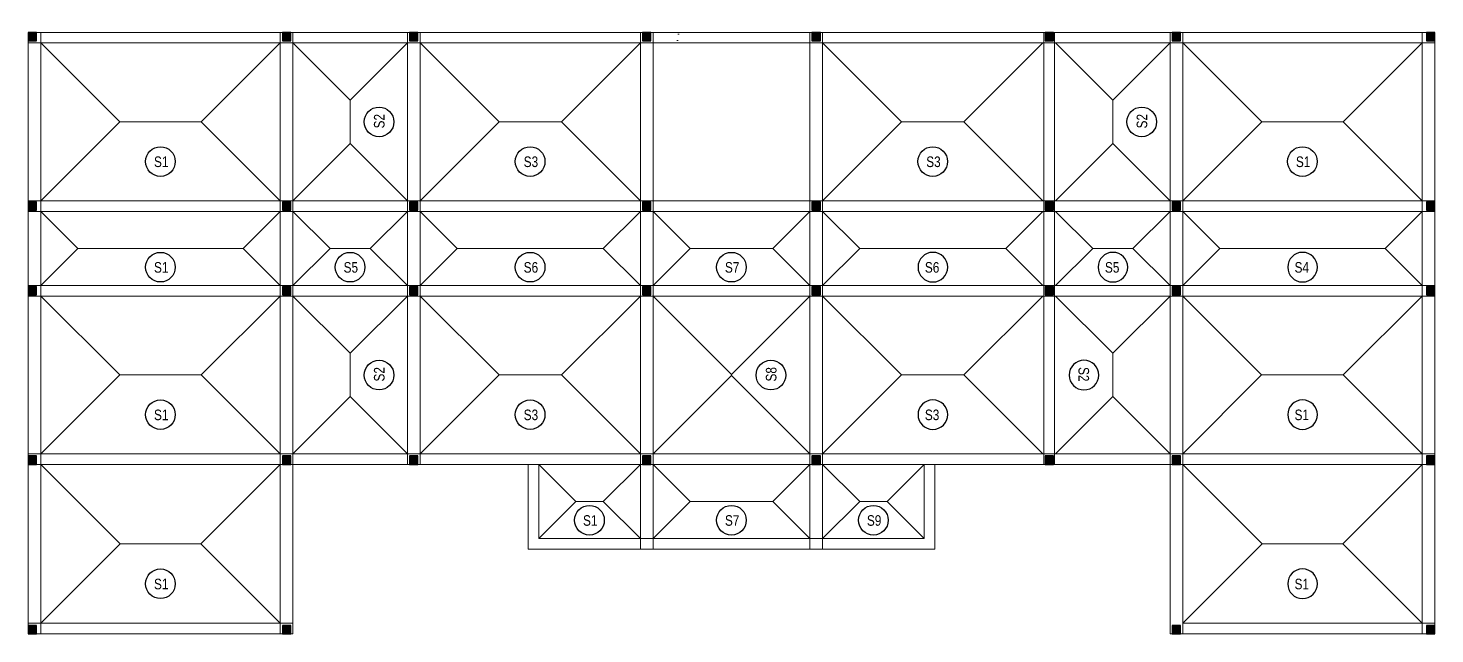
# Model space of a CAD drawing. Header units: millimetres. Extents: x 1342 to 81871, y 919 to 41894.
# Drawn here: x 3116 to 36316, y 27594 to 41894 of the extents above; entities that cross this region are included whole.
import ezdxf
from ezdxf.enums import TextEntityAlignment as Align

# ---------------------------------------------------------------- set-up
doc = ezdxf.new("R2010")
doc.units = ezdxf.units.MM
for name, color, linetype, lineweight in [('00-KH O SAN', 6, 'Continuous', 9), ('00-TUONG', 3, 'Continuous', 9), ('CAY', 84, 'Continuous', 5)]:
    doc.layers.add(name, color=color, linetype=linetype, lineweight=lineweight)
for name, color, linetype in [('TAGS', 60, 'Continuous'), ('TUONG', 131, 'Continuous'), ('WALL', 4, 'Continuous')]:
    doc.layers.add(name, color=color, linetype=linetype)
doc.styles.add('KICHTHUOC', font='arial.ttf', dxfattribs={"width": 0.8})

# ---------------------------------------------------------------- blocks, each defined once
blk = doc.blocks.new('A$C225A2996')
at = {"layer": 'WALL'}
blk.add_hatch(color=4, dxfattribs=at).paths.add_polyline_path([(531, 82), (731, 82), (731, 282), (531, 282)])
at = {"layer": 'WALL', "color": 4}
for p, q in [((531, 282), (731, 82)), ((531, 82), (731, 282))]:
    blk.add_line(p, q, dxfattribs=at)
blk.add_lwpolyline([(531, 82), (731, 82), (731, 282), (531, 282)], close=True, dxfattribs=at)
blk = doc.blocks.new('*U81')
for p, q in [((0, 2700), (1350, 1350)), ((3725, 2700), (2375, 1350)), ((0, 0), (1350, 1350)), ((1350, 1350), (2375, 1350)), ((3725, 0), (2375, 1350))]:
    blk.add_line(p, q)
at = {"layer": 'TAGS', "ltscale": 1000}
blk.add_circle((1860, 669), 350, dxfattribs=at)
at = {"style": 'KICHTHUOC', "width": 0.8, "flags": 1}
for tag, p in [('L1', (0, 1697)), ('L2', (2177, 147))]:
    blk.add_attdef(tag, p, '', height=250, dxfattribs=at)
at = {"style": 'KICHTHUOC', "width": 0.8}
blk.add_attdef('KH_O_SAN', text='', height=250, dxfattribs=at).set_placement((1878, 664), align=Align.MIDDLE_CENTER)
blk = doc.blocks.new('*U105')
for p, q in [((0, 3725), (1863, 1863)), ((5200, 3725), (3337, 1863)), ((0, 0), (1863, 1863)), ((1863, 1863), (3337, 1863)), ((5200, 0), (3337, 1863))]:
    blk.add_line(p, q)
at = {"layer": 'TAGS', "ltscale": 1000}
blk.add_circle((2598, 925), 350, dxfattribs=at)
at = {"style": 'KICHTHUOC', "width": 0.8, "flags": 1}
for tag, p in [('L1', (0, 1697)), ('L2', (2177, 147))]:
    blk.add_attdef(tag, p, '', height=250, dxfattribs=at)
at = {"style": 'KICHTHUOC', "width": 0.8}
blk.add_attdef('KH_O_SAN', text='', height=250, dxfattribs=at).set_placement((2616, 920), align=Align.MIDDLE_CENTER)
blk = doc.blocks.new('*U199')
for p, q in [((0, 3725), (1863, 1863)), ((5650, 3725), (3788, 1863)), ((0, 0), (1863, 1863)), ((1863, 1863), (3788, 1863)), ((5650, 0), (3788, 1863))]:
    blk.add_line(p, q)
at = {"layer": 'TAGS', "ltscale": 1000}
blk.add_circle((2823, 925), 350, dxfattribs=at)
at = {"style": 'KICHTHUOC', "width": 0.8, "flags": 1}
for tag, p in [('L1', (0, 1697)), ('L2', (2177, 147))]:
    blk.add_attdef(tag, p, '', height=250, dxfattribs=at)
at = {"style": 'KICHTHUOC', "width": 0.8}
blk.add_attdef('KH_O_SAN', text='', height=250, dxfattribs=at).set_placement((2841, 920), align=Align.MIDDLE_CENTER)
blk = doc.blocks.new('*U193')
for p, q in [((0, 1750), (875, 875)), ((5650, 1750), (4775, 875)), ((0, 0), (875, 875)), ((875, 875), (4775, 875)), ((5650, 0), (4775, 875))]:
    blk.add_line(p, q)
at = {"layer": 'TAGS', "ltscale": 1000}
blk.add_circle((2823, 432), 350, dxfattribs=at)
at = {"style": 'KICHTHUOC', "width": 0.8, "flags": 1}
for tag, p in [('L1', (0, 1697)), ('L2', (2177, 147))]:
    blk.add_attdef(tag, p, '', height=250, dxfattribs=at)
at = {"style": 'KICHTHUOC', "width": 0.8}
blk.add_attdef('KH_O_SAN', text='', height=250, dxfattribs=at).set_placement((2841, 427), align=Align.MIDDLE_CENTER)
blk = doc.blocks.new('*U183')
for p, q in [((0, 3725), (1863, 1863)), ((5650, 3725), (3787, 1863)), ((0, 0), (1863, 1863)), ((1863, 1863), (3787, 1863)), ((5650, 0), (3787, 1863))]:
    blk.add_line(p, q)
at = {"layer": 'TAGS', "ltscale": 1000}
blk.add_circle((2823, 925), 350, dxfattribs=at)
at = {"style": 'KICHTHUOC', "width": 0.8, "flags": 1}
for tag, p in [('L1', (0, 1697)), ('L2', (2177, 147))]:
    blk.add_attdef(tag, p, '', height=250, dxfattribs=at)
at = {"style": 'KICHTHUOC', "width": 0.8}
blk.add_attdef('KH_O_SAN', text='', height=250, dxfattribs=at).set_placement((2841, 920), align=Align.MIDDLE_CENTER)
blk = doc.blocks.new('*U147')
for p, q in [((0, 3750), (1875, 1875)), ((5650, 3750), (3775, 1875)), ((0, 0), (1875, 1875)), ((1875, 1875), (3775, 1875)), ((5650, 0), (3775, 1875))]:
    blk.add_line(p, q)
at = {"layer": 'TAGS', "ltscale": 1000}
blk.add_circle((2823, 932), 350, dxfattribs=at)
at = {"style": 'KICHTHUOC', "width": 0.8, "flags": 1}
for tag, p in [('L1', (0, 1697)), ('L2', (2177, 147))]:
    blk.add_attdef(tag, p, '', height=250, dxfattribs=at)
at = {"style": 'KICHTHUOC', "width": 0.8}
blk.add_attdef('KH_O_SAN', text='', height=250, dxfattribs=at).set_placement((2841, 927), align=Align.MIDDLE_CENTER)
blk = doc.blocks.new('*U129')
for p, q in [((0, 1750), (875, 875)), ((5200, 1750), (4325, 875)), ((0, 0), (875, 875)), ((875, 875), (4325, 875)), ((5200, 0), (4325, 875))]:
    blk.add_line(p, q)
at = {"layer": 'TAGS', "ltscale": 1000}
blk.add_circle((2598, 432), 350, dxfattribs=at)
at = {"style": 'KICHTHUOC', "width": 0.8, "flags": 1}
for tag, p in [('L1', (0, 1697)), ('L2', (2177, 147))]:
    blk.add_attdef(tag, p, '', height=250, dxfattribs=at)
at = {"style": 'KICHTHUOC', "width": 0.8}
blk.add_attdef('KH_O_SAN', text='', height=250, dxfattribs=at).set_placement((2616, 427), align=Align.MIDDLE_CENTER)
blk = doc.blocks.new('*U159')
for p, q in [((0, 1750), (875, 875)), ((2700, 1750), (1825, 875)), ((0, 0), (875, 875)), ((875, 875), (1825, 875)), ((2700, 0), (1825, 875))]:
    blk.add_line(p, q)
at = {"layer": 'TAGS', "ltscale": 1000}
blk.add_circle((1348, 432), 350, dxfattribs=at)
at = {"style": 'KICHTHUOC', "width": 0.8, "flags": 1}
for tag, p in [('L1', (0, 1697)), ('L2', (2177, 147))]:
    blk.add_attdef(tag, p, '', height=250, dxfattribs=at)
at = {"style": 'KICHTHUOC', "width": 0.8}
blk.add_attdef('KH_O_SAN', text='', height=250, dxfattribs=at).set_placement((1366, 427), align=Align.MIDDLE_CENTER)
blk = doc.blocks.new('*U141')
for p, q in [((0, 1750), (875, 875)), ((5650, 1750), (4775, 875)), ((0, 0), (875, 875)), ((875, 875), (4775, 875)), ((5650, 0), (4775, 875))]:
    blk.add_line(p, q)
at = {"layer": 'TAGS', "ltscale": 1000}
blk.add_circle((2823, 432), 350, dxfattribs=at)
at = {"style": 'KICHTHUOC', "width": 0.8, "flags": 1}
for tag, p in [('L1', (0, 1697)), ('L2', (2177, 147))]:
    blk.add_attdef(tag, p, '', height=250, dxfattribs=at)
at = {"style": 'KICHTHUOC', "width": 0.8}
blk.add_attdef('KH_O_SAN', text='', height=250, dxfattribs=at).set_placement((2841, 427), align=Align.MIDDLE_CENTER)
blk = doc.blocks.new('*U177')
for p, q in [((0, 1750), (875, 875)), ((3700, 1750), (2825, 875)), ((0, 0), (875, 875)), ((875, 875), (2825, 875)), ((3700, 0), (2825, 875))]:
    blk.add_line(p, q)
at = {"layer": 'TAGS', "ltscale": 1000}
blk.add_circle((1848, 432), 350, dxfattribs=at)
at = {"style": 'KICHTHUOC', "width": 0.8, "flags": 1}
for tag, p in [('L1', (0, 1697)), ('L2', (2177, 147))]:
    blk.add_attdef(tag, p, '', height=250, dxfattribs=at)
at = {"style": 'KICHTHUOC', "width": 0.8}
blk.add_attdef('KH_O_SAN', text='', height=250, dxfattribs=at).set_placement((1866, 427), align=Align.MIDDLE_CENTER)
blk = doc.blocks.new('*U171')
for p, q in [((0, 3700), (1850, 1850)), ((3725, 3700), (1875, 1850)), ((0, 0), (1850, 1850)), ((1850, 1850), (1875, 1850)), ((3725, 0), (1875, 1850))]:
    blk.add_line(p, q)
at = {"layer": 'TAGS', "ltscale": 1000}
blk.add_circle((1860, 919), 350, dxfattribs=at)
at = {"style": 'KICHTHUOC', "width": 0.8, "flags": 1}
for tag, p in [('L1', (0, 1697)), ('L2', (2177, 147))]:
    blk.add_attdef(tag, p, '', height=250, dxfattribs=at)
at = {"style": 'KICHTHUOC', "width": 0.8}
blk.add_attdef('KH_O_SAN', text='', height=250, dxfattribs=at).set_placement((1878, 914), align=Align.MIDDLE_CENTER)
blk = doc.blocks.new('*U211')
for p, q in [((0, 3725), (1863, 1863)), ((5650, 3725), (3787, 1863)), ((0, 0), (1863, 1863)), ((1863, 1863), (3787, 1863)), ((5650, 0), (3787, 1863))]:
    blk.add_line(p, q)
at = {"layer": 'TAGS', "ltscale": 1000}
blk.add_circle((2823, 925), 350, dxfattribs=at)
at = {"style": 'KICHTHUOC', "width": 0.8, "flags": 1}
for tag, p in [('L1', (0, 1697)), ('L2', (2177, 147))]:
    blk.add_attdef(tag, p, '', height=250, dxfattribs=at)
at = {"style": 'KICHTHUOC', "width": 0.8}
blk.add_attdef('KH_O_SAN', text='', height=250, dxfattribs=at).set_placement((2841, 920), align=Align.MIDDLE_CENTER)
blk = doc.blocks.new('*U217')
for p, q in [((0, 1750), (875, 875)), ((2400, 1750), (1525, 875)), ((0, 0), (875, 875)), ((875, 875), (1525, 875)), ((2400, 0), (1525, 875))]:
    blk.add_line(p, q)
at = {"layer": 'TAGS', "ltscale": 1000}
blk.add_circle((1198, 432), 350, dxfattribs=at)
at = {"style": 'KICHTHUOC', "width": 0.8, "flags": 1}
for tag, p in [('L1', (0, 1697)), ('L2', (2177, 147))]:
    blk.add_attdef(tag, p, '', height=250, dxfattribs=at)
at = {"style": 'KICHTHUOC', "width": 0.8}
blk.add_attdef('KH_O_SAN', text='', height=250, dxfattribs=at).set_placement((1216, 427), align=Align.MIDDLE_CENTER)
blk = doc.blocks.new('*U223')
for p, q in [((0, 1750), (875, 875)), ((2400, 1750), (1525, 875)), ((0, 0), (875, 875)), ((875, 875), (1525, 875)), ((2400, 0), (1525, 875))]:
    blk.add_line(p, q)
at = {"layer": 'TAGS', "ltscale": 1000}
blk.add_circle((1198, 432), 350, dxfattribs=at)
at = {"style": 'KICHTHUOC', "width": 0.8, "flags": 1}
for tag, p in [('L1', (0, 1697)), ('L2', (2177, 147))]:
    blk.add_attdef(tag, p, '', height=250, dxfattribs=at)
at = {"style": 'KICHTHUOC', "width": 0.8}
blk.add_attdef('KH_O_SAN', text='', height=250, dxfattribs=at).set_placement((1216, 427), align=Align.MIDDLE_CENTER)
blk = doc.blocks.new('*U229')
for p, q in [((0, 1750), (875, 875)), ((3700, 1750), (2825, 875)), ((0, 0), (875, 875)), ((875, 875), (2825, 875)), ((3700, 0), (2825, 875))]:
    blk.add_line(p, q)
at = {"layer": 'TAGS', "ltscale": 1000}
blk.add_circle((1848, 432), 350, dxfattribs=at)
at = {"style": 'KICHTHUOC', "width": 0.8, "flags": 1}
for tag, p in [('L1', (0, 1697)), ('L2', (2177, 147))]:
    blk.add_attdef(tag, p, '', height=250, dxfattribs=at)
at = {"style": 'KICHTHUOC', "width": 0.8}
blk.add_attdef('KH_O_SAN', text='', height=250, dxfattribs=at).set_placement((1866, 427), align=Align.MIDDLE_CENTER)

msp = doc.modelspace()

# ---------------------------------------------------------------- hatches: boundary and pattern name
at = {"layer": 'CAY'}
h = msp.add_hatch(dxfattribs=at)
h.set_pattern_fill('AR-CONC', color=256, scale=50, style=0)
h.set_pattern_definition([(50, (-1040065.74, 206830.68), (358.63009, -31.37607), [37.5, -412.5]), (355, (-1040065.74, 206830.68), (-69.37567, 376.09607), [30, -330]), (100.4514, (-1040035.86, 206828.06), (289.25469, 344.71977), [31.8701, -350.57106]), (46.1842, (-1040065.74, 206930.68), (533.62052, -82.7595), [56.25, -618.75]), (96.6356, (-1040021.3, 206923.8), (467.33135, 487.05894), [47.80514, -525.8565]), (351.1842, (-1040065.74, 206930.7), (467.33097, 487.0593), [45, -495]), (21, (-1040015.74, 206905.68), (298.45353, -201.309445), [37.5, -412.5]), (326, (-1040015.74, 206905.68), (121.65767, 362.57502), [30, -330]), (71.4514, (-1039990.87, 206888.9), (420.11131, 161.26525), [31.8701, -350.57106]), (37.5, (-1040065.74, 206830.68), (6.079928, 166.446927), [0, -326, 0, -335, 0, -331.25]), (7.5, (-1040065.74, 206830.68), (131.53477, 197.205856), [0, -191, 0, -318.5, 0, -126.25]), (327.5, (-1040177.24, 206830.68), (266.911218, -11.277436), [0, -125, 0, -390, 0, -517.5]), (317.5, (-1040227.24, 206830.68), (291.593085, 50.05249), [0, -162.5, 0, -259, 0, -367.5])])
h.paths.add_polyline_path([(18366.5, 41893.6), (18466.5, 41893.6), (18466.5, 41593.6), (18366.5, 41593.6)])

# ---------------------------------------------------------------- linework, layer by layer
at = {"layer": '00-TUONG'}
for p, q in [((3116.5, 41793.6), (3266.5, 41793.6)), ((3116.5, 41793.6), (3116.5, 27593.6)), ((36316.5, 41793.6), (3116.5, 41793.6)), ((3116.5, 41793.6), (3116.5, 41668.6)), ((3116.5, 41543.6), (3116.5, 41668.6)), ((36316.5, 41543.6), (3116.5, 41543.6)), ((3416.5, 41793.6), (3266.5, 41793.6)), ((3416.5, 41793.6), (3416.5, 27593.6)), ((9066.5, 27593.6), (9066.5, 41793.6)), ((9066.5, 41793.6), (9216.5, 41793.6)), ((9366.5, 41793.6), (9216.5, 41793.6)), ((9366.5, 27593.6), (9366.5, 41793.6)), ((12066.5, 31593.6), (12066.5, 41793.6)), ((12066.5, 41793.6), (12216.5, 41793.6)), ((12366.5, 41793.6), (12216.5, 41793.6)), ((12366.5, 31593.6), (12366.5, 41793.6)), ((17566.5, 29593.6), (17566.5, 41793.6)), ((17566.5, 41793.6), (17716.5, 41793.6)), ((17866.5, 41793.6), (17716.5, 41793.6)), ((17866.5, 29593.6), (17866.5, 41793.6)), ((21566.5, 29593.6), (21566.5, 41793.6)), ((21566.5, 41793.6), (21716.5, 41793.6)), ((21866.5, 41793.6), (21716.5, 41793.6)), ((21866.5, 29593.6), (21866.5, 41793.6)), ((27091.5, 41793.6), (27216.5, 41793.6)), ((27091.5, 41793.6), (27091.5, 31593.6)), ((27341.5, 41793.6), (27216.5, 41793.6)), ((27341.5, 41793.6), (27341.5, 31593.6)), ((30066.5, 27593.6), (30066.5, 41793.6)), ((30066.5, 41793.6), (30216.5, 41793.6)), ((30366.5, 41793.6), (30216.5, 41793.6)), ((30366.5, 27593.6), (30366.5, 41793.6)), ((36016.5, 27593.6), (36016.5, 41793.6)), ((36016.5, 41793.6), (36166.5, 41793.6)), ((36316.5, 41793.6), (36166.5, 41793.6)), ((36316.5, 27593.6), (36316.5, 41793.6)), ((36316.5, 41793.6), (36316.5, 41668.6)), ((36316.5, 41543.6), (36316.5, 41668.6)), ((3116.5, 37818.6), (3116.5, 37693.6)), ((3116.5, 37818.6), (36316.5, 37818.6)), ((3116.5, 37568.6), (3116.5, 37693.6)), ((3116.5, 37568.6), (36316.5, 37568.6)), ((36316.5, 37818.6), (36316.5, 37693.6)), ((36316.5, 37568.6), (36316.5, 37693.6)), ((3116.5, 35818.6), (3116.5, 35693.6)), ((3116.5, 35818.6), (36316.5, 35818.6)), ((3116.5, 35568.6), (3116.5, 35693.6)), ((3116.5, 35568.6), (36316.5, 35568.6)), ((36316.5, 35818.6), (36316.5, 35693.6)), ((36316.5, 35568.6), (36316.5, 35693.6)), ((3116.5, 31843.6), (3116.5, 31718.6)), ((3116.5, 31843.6), (36316.5, 31843.6)), ((3116.5, 31593.6), (3116.5, 31718.6)), ((3116.5, 31593.6), (36316.5, 31593.6)), ((12066.5, 31593.6), (12216.5, 31593.6)), ((12366.5, 31593.6), (12216.5, 31593.6)), ((14916.5, 31593.6), (15041.5, 31593.6)), ((14916.5, 31593.6), (14916.5, 29593.6)), ((15166.5, 31593.6), (15041.5, 31593.6)), ((15166.5, 31593.6), (15166.5, 29843.6)), ((24266.5, 29843.6), (24266.5, 31593.6)), ((24266.5, 31593.6), (24391.5, 31593.6)), ((24516.5, 31593.6), (24391.5, 31593.6)), ((24516.5, 29593.6), (24516.5, 31593.6)), ((27091.5, 31593.6), (27216.5, 31593.6)), ((27341.5, 31593.6), (27216.5, 31593.6)), ((36316.5, 31843.6), (36316.5, 31718.6)), ((36316.5, 31593.6), (36316.5, 31718.6)), ((14916.5, 29593.6), (21866.5, 29593.6)), ((15166.5, 29843.6), (21866.5, 29843.6)), ((17566.5, 29593.6), (17716.5, 29593.6)), ((17866.5, 29593.6), (17716.5, 29593.6)), ((21566.5, 29843.6), (21566.5, 29718.6)), ((21566.5, 29843.6), (24266.5, 29843.6)), ((21566.5, 29593.6), (21566.5, 29718.6)), ((21566.5, 29593.6), (21716.5, 29593.6)), ((21566.5, 29593.6), (24516.5, 29593.6)), ((21866.5, 29593.6), (21716.5, 29593.6)), ((21866.5, 29843.6), (21866.5, 29718.6)), ((21866.5, 29593.6), (21866.5, 29718.6)), ((3116.5, 27843.6), (3116.5, 27718.6)), ((3116.5, 27843.6), (9366.5, 27843.6)), ((3116.5, 27593.6), (3116.5, 27718.6)), ((3116.5, 27593.6), (3266.5, 27593.6)), ((3116.5, 27593.6), (9366.5, 27593.6)), ((3416.5, 27593.6), (3266.5, 27593.6)), ((9066.5, 27593.6), (9216.5, 27593.6)), ((9366.5, 27593.6), (9216.5, 27593.6)), ((9366.5, 27843.6), (9366.5, 27718.6)), ((9366.5, 27593.6), (9366.5, 27718.6)), ((30066.5, 27593.6), (30216.5, 27593.6)), ((30366.5, 27593.6), (30216.5, 27593.6)), ((30366.5, 27843.6), (30366.5, 27718.6)), ((30366.5, 27843.6), (36316.5, 27843.6)), ((30366.5, 27593.6), (30366.5, 27718.6)), ((30366.5, 27593.6), (36316.5, 27593.6)), ((36016.5, 27593.6), (36166.5, 27593.6)), ((36316.5, 27593.6), (36166.5, 27593.6)), ((36316.5, 27843.6), (36316.5, 27718.6)), ((36316.5, 27593.6), (36316.5, 27718.6))]:
    msp.add_line(p, q, dxfattribs=at)

# ---------------------------------------------------------------- block references
at = {"layer": '00-KH O SAN'}
for name, p, values in [('*U211', (3416.5, 37818.6), {'KH_O_SAN': 'S1'}), ('*U105', (12366.5, 37818.6), {'KH_O_SAN': 'S3'}), ('*U105', (21866.5, 37818.6), {'KH_O_SAN': 'S3'}), ('*U199', (30366.5, 37818.6), {'KH_O_SAN': 'S1'}), ('*U193', (3416.5, 35818.6), {'KH_O_SAN': 'S1'}), ('*U159', (9366.5, 35818.6), {'KH_O_SAN': 'S5'}), ('*U129', (12366.5, 35818.6), {'KH_O_SAN': 'S6'}), ('*U177', (17866.5, 35818.6), {'KH_O_SAN': 'S7'}), ('*U183', (3416.5, 31843.6), {'KH_O_SAN': 'S1'}), ('*U105', (12366.5, 31843.6), {'KH_O_SAN': 'S3'}), ('*U147', (3416.5, 27843.6), {'KH_O_SAN': 'S1'}), ('*U217', (15166.5, 29843.6), {'KH_O_SAN': 'S1'}), ('*U229', (17866.5, 29843.6), {'KH_O_SAN': 'S7'}), ('*U223', (21866.5, 29843.6), {'KH_O_SAN': 'S9'})]:
    msp.add_blockref(name, p, dxfattribs=at).add_auto_attribs(values)
at = {"layer": '00-KH O SAN', "rotation": 90}
for name, p, values in [('*U81', (12066.5, 37818.6), {'KH_O_SAN': 'S2'}), ('*U81', (30066.5, 37818.6), {'KH_O_SAN': 'S2'}), ('*U81', (12066.5, 31843.6), {'KH_O_SAN': 'S2'}), ('*U171', (21566.5, 31843.6), {'KH_O_SAN': 'S8'})]:
    msp.add_blockref(name, p, dxfattribs=at).add_auto_attribs(values)
at = {"layer": '00-KH O SAN'}
ref = msp.add_blockref('*U129', (27066.5, 35818.6), dxfattribs=dict(at, xscale=-1))
ref.add_attrib('KH_O_SAN', 'S6', dxfattribs={"layer": '0', "height": 250, "style": 'KICHTHUOC', "width": 0.8}).set_placement((24450.8, 36245.4), align=Align.MIDDLE_CENTER)
ref = msp.add_blockref('*U159', (30066.5, 35818.6), dxfattribs=dict(at, xscale=-1))
ref.add_attrib('KH_O_SAN', 'S5', dxfattribs={"layer": '0', "height": 250, "style": 'KICHTHUOC', "width": 0.8}).set_placement((28700.8, 36245.4), align=Align.MIDDLE_CENTER)
ref = msp.add_blockref('*U141', (36016.5, 35818.6), dxfattribs=dict(at, xscale=-1))
ref.add_attrib('KH_O_SAN', 'S4', dxfattribs={"layer": '0', "height": 250, "style": 'KICHTHUOC', "width": 0.8}).set_placement((33175.8, 36245.4), align=Align.MIDDLE_CENTER)
ref = msp.add_blockref('*U105', (27066.5, 31843.6), dxfattribs=dict(at, xscale=-1))
ref.add_attrib('KH_O_SAN', 'S3', dxfattribs={"layer": '0', "height": 250, "style": 'KICHTHUOC', "width": 0.8}).set_placement((24450.8, 32764.1), align=Align.MIDDLE_CENTER)
ref = msp.add_blockref('*U81', (27366.5, 31843.6), dxfattribs=dict(at, xscale=-1, rotation=270.0000000000019))
ref.add_attrib('KH_O_SAN', 'S2', dxfattribs={"layer": '0', "height": 250, "rotation": 270, "style": 'KICHTHUOC', "width": 0.8}).set_placement((28030.7, 33721.8), align=Align.MIDDLE_CENTER)
ref = msp.add_blockref('*U199', (36016.5, 31843.6), dxfattribs=dict(at, xscale=-1))
ref.add_attrib('KH_O_SAN', 'S1', dxfattribs={"layer": '0', "height": 250, "style": 'KICHTHUOC', "width": 0.8}).set_placement((33175.8, 32764.1), align=Align.MIDDLE_CENTER)
ref = msp.add_blockref('*U147', (36016.5, 27843.6), dxfattribs=dict(at, xscale=-1))
ref.add_attrib('KH_O_SAN', 'S1', dxfattribs={"layer": '0', "height": 250, "style": 'KICHTHUOC', "width": 0.8}).set_placement((33175.8, 28770.4), align=Align.MIDDLE_CENTER)
at = {"layer": 'TUONG', "color": 4}
for p in [(2585.1, 41512), (8585.1, 41512), (11585.1, 41512), (17085.1, 41512), (21085.1, 41512), (26585.1, 41512), (29585.1, 41512), (35585.1, 41512), (2585.1, 37512), (8585.1, 37512), (11585.1, 37512), (17085.1, 37512), (21085.1, 37512), (26585.1, 37512), (29585.1, 37512), (35585.1, 37512), (2585.1, 35512), (8585.1, 35512), (11585.1, 35512), (17085.1, 35512), (21085.1, 35512), (26585.1, 35512), (29585.1, 35512), (35585.1, 35512), (2585.1, 31512), (8585.1, 31512), (11585.1, 31512), (17085.1, 31512), (21085.1, 31512), (26585.1, 31512), (29585.1, 31512), (35585.1, 31512), (2585.1, 27512), (8585.1, 27512), (29585.1, 27512), (35585.1, 27512)]:
    msp.add_blockref('A$C225A2996', p, dxfattribs=at)

doc.saveas('drawing.dxf')
